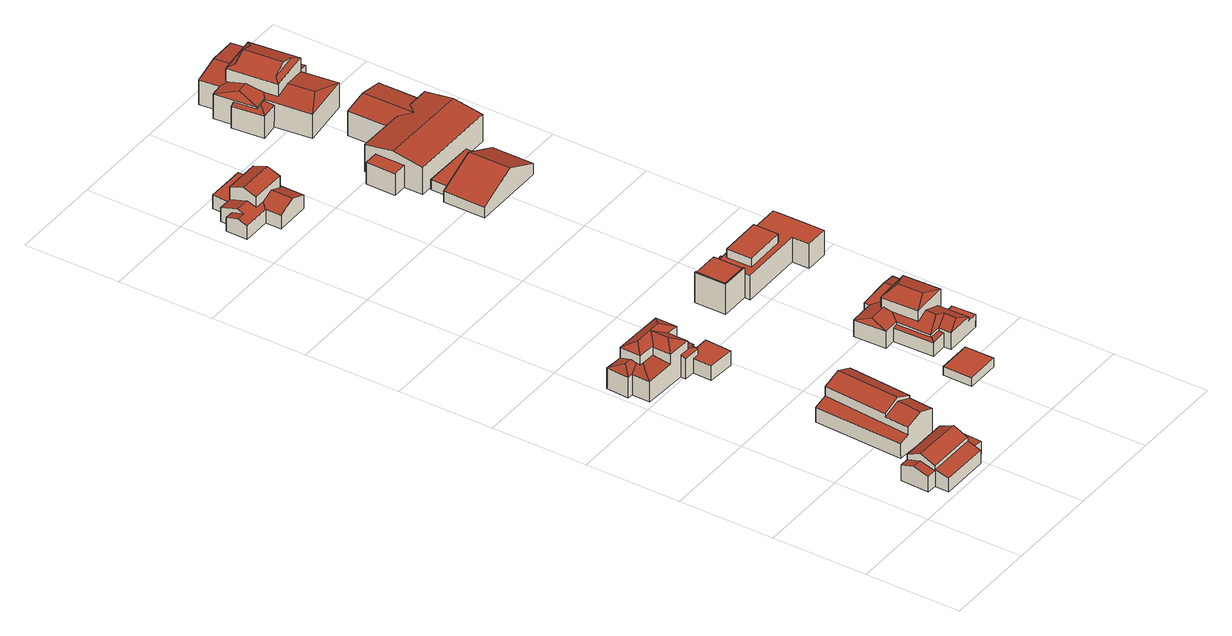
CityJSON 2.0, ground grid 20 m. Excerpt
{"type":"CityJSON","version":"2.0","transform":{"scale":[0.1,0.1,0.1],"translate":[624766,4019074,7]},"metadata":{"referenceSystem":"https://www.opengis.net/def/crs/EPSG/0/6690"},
"CityObjects":{
"building1":{"type":"Building","attributes":{"class":"3001","usage":"411","measuredHeight":6.1,"storeysAboveGround":9999,"RiverFloodingRiskAttribute.description":"2","RiverFloodingRiskAttribute.rank":"2","RiverFloodingRiskAttribute.depth":1.07,"RiverFloodingRiskAttribute.adminType":"2","RiverFloodingRiskAttribute.scale":"1","RiverFloodingRiskAttribute.duration":15.2,"BuildingDetailAttribute.buildingStructureType":"611","BuildingDetailAttribute.buildingStructureOrgType":"Null","BuildingDetailAttribute.urbanPlanType":"21","BuildingDetailAttribute.districtsAndZonesType":"Null","BuildingDetailAttribute.landUseType":"211","BuildingDetailAttribute.orgUsage":"6","BuildingDetailAttribute.specifiedBuildingCoverageRate":-9999,"BuildingDetailAttribute.specifiedFloorAreaRate":-9999,"BuildingDetailAttribute.surveyYear":2023,"BuildingIDAttribute.prefecture":"17","BuildingIDAttribute.city":"17206"},"geometry":[{"type":"Solid","lod":"2","boundaries":[[[[0,1,2,3,4,5,6,7,8,9]],[[10,11,12,13]],[[14,15,16,17]],[[18,19,20,21]],[[22,23,17,16]],[[24,25,26,27]],[[12,28,29,13]],[[0,10,13,29,1]],[[3,18,21,4]],[[19,6,5,20]],[[20,5,4,21]],[[27,8,7,24]],[[26,14,17,23,28,12,11,9,8,27]],[[26,25,15,14]],[[1,29,28,23,22,2]],[[9,11,10,0]],[[25,24,7,6,19,18,3,2,22,16,15]]]],"semantics":{"surfaces":[{"type":"GroundSurface"},{"type":"RoofSurface"},{"type":"WallSurface"}],"values":[[0,1,1,1,1,1,1,2,2,2,2,2,2,2,2,2,2]]}}]},
"building2":{"type":"Building","attributes":{"class":"Null","usage":"461","measuredHeight":7.8,"storeysAboveGround":9999,"RiverFloodingRiskAttribute.description":"2","RiverFloodingRiskAttribute.rank":"2","RiverFloodingRiskAttribute.depth":0.81,"RiverFloodingRiskAttribute.adminType":"2","RiverFloodingRiskAttribute.scale":"1","RiverFloodingRiskAttribute.duration":15.4,"BuildingDetailAttribute.buildingStructureType":"611","BuildingDetailAttribute.buildingStructureOrgType":"Null","BuildingDetailAttribute.urbanPlanType":"21","BuildingDetailAttribute.districtsAndZonesType":"Null","BuildingDetailAttribute.landUseType":"211","BuildingDetailAttribute.orgUsage":"Null","BuildingDetailAttribute.specifiedBuildingCoverageRate":-9999,"BuildingDetailAttribute.specifiedFloorAreaRate":-9999,"BuildingDetailAttribute.surveyYear":2023,"BuildingIDAttribute.prefecture":"17","BuildingIDAttribute.city":"17206"},"geometry":[{"type":"Solid","lod":"2","boundaries":[[[[30,31,32,33]],[[34,35,36,37]],[[38,39,40,41]],[[42,43,44,45]],[[45,46,47,42]],[[39,48,49,40]],[[36,32,31,37]],[[34,37,31,30,41,40,49]],[[32,36,35,43,42,47,33]],[[38,41,30,33,47,46]],[[34,49,48,44,43,35]],[[39,38,46,45,44,48]]]],"semantics":{"surfaces":[{"type":"GroundSurface"},{"type":"RoofSurface"},{"type":"WallSurface"}],"values":[[0,1,1,1,1,1,2,2,2,2,2,2]]}}]},
"building3":{"type":"Building","attributes":{"class":"Null","usage":"461","measuredHeight":7.8,"storeysAboveGround":9999,"RiverFloodingRiskAttribute.description":"2","RiverFloodingRiskAttribute.rank":"2","RiverFloodingRiskAttribute.depth":1.19,"RiverFloodingRiskAttribute.adminType":"2","RiverFloodingRiskAttribute.scale":"1","RiverFloodingRiskAttribute.duration":17.6,"BuildingDetailAttribute.buildingStructureType":"611","BuildingDetailAttribute.buildingStructureOrgType":"Null","BuildingDetailAttribute.urbanPlanType":"21","BuildingDetailAttribute.districtsAndZonesType":"Null","BuildingDetailAttribute.landUseType":"211","BuildingDetailAttribute.orgUsage":"Null","BuildingDetailAttribute.specifiedBuildingCoverageRate":-9999,"BuildingDetailAttribute.specifiedFloorAreaRate":-9999,"BuildingDetailAttribute.surveyYear":2023,"BuildingIDAttribute.prefecture":"17","BuildingIDAttribute.city":"17206"},"geometry":[{"type":"Solid","lod":"2","boundaries":[[[[50,51,52,53,54,55,56,57,58,59,60,61]],[[62,63,64]],[[65,66,67,68]],[[69,70,71]],[[69,71,62,64]],[[69,64,63,72,73,74,70]],[[75,65,68,76,77]],[[73,72,78,79,80]],[[79,81,80]],[[82,83,84,85,86,87,88]],[[89,90,91,92]],[[89,92,93]],[[74,73,80,81,94]],[[95,96,97,98,99,100]],[[100,101,102,103,104,95]],[[93,75,77,90,89]],[[99,98,70,74,94]],[[76,68,67,78,72,63]],[[65,75,58,57]],[[87,54,53,88]],[[87,86,104,103,55,54]],[[103,102,56,55]],[[101,100,99,94,81]],[[67,66,79,78]],[[86,85,96,95,104]],[[85,84,97,96]],[[60,92,91,62,71,61]],[[88,53,52,82]],[[82,52,51,83]],[[63,62,91,90,77,76]],[[92,60,59,93]],[[50,84,83,51]],[[59,58,75,93]],[[61,71,70,98,97,84,50]],[[66,65,57,56,102,101,81,79]]]],"semantics":{"surfaces":[{"type":"GroundSurface"},{"type":"RoofSurface"},{"type":"WallSurface"}],"values":[[0,1,1,1,1,1,1,1,1,1,1,1,1,1,1,1,2,2,2,2,2,2,2,2,2,2,2,2,2,2,2,2,2,2,2]]}}]},
"building4":{"type":"Building","attributes":{"class":"3001","usage":"411","measuredHeight":2,"storeysAboveGround":9999,"RiverFloodingRiskAttribute.description":"2","RiverFloodingRiskAttribute.rank":"2","RiverFloodingRiskAttribute.depth":0.53,"RiverFloodingRiskAttribute.adminType":"2","RiverFloodingRiskAttribute.scale":"1","RiverFloodingRiskAttribute.duration":14.9,"BuildingDetailAttribute.buildingStructureType":"611","BuildingDetailAttribute.buildingStructureOrgType":"Null","BuildingDetailAttribute.urbanPlanType":"21","BuildingDetailAttribute.districtsAndZonesType":"Null","BuildingDetailAttribute.landUseType":"211","BuildingDetailAttribute.orgUsage":"6","BuildingDetailAttribute.specifiedBuildingCoverageRate":-9999,"BuildingDetailAttribute.specifiedFloorAreaRate":-9999,"BuildingDetailAttribute.surveyYear":2023,"BuildingIDAttribute.prefecture":"17","BuildingIDAttribute.city":"17206"},"geometry":[{"type":"Solid","lod":"2","boundaries":[[[[105,106,107,108]],[[109,110,111,112]],[[109,105,108,110]],[[111,107,106,112]],[[110,108,107,111]],[[112,106,105,109]]]],"semantics":{"surfaces":[{"type":"GroundSurface"},{"type":"RoofSurface"},{"type":"WallSurface"}],"values":[[0,1,2,2,2,2]]}}]},
"building5":{"type":"Building","attributes":{"class":"Null","usage":"461","measuredHeight":6.9,"storeysAboveGround":9999,"RiverFloodingRiskAttribute.description":"2","RiverFloodingRiskAttribute.rank":"2","RiverFloodingRiskAttribute.depth":1.35,"RiverFloodingRiskAttribute.adminType":"2","RiverFloodingRiskAttribute.scale":"1","RiverFloodingRiskAttribute.duration":17.8,"BuildingDetailAttribute.buildingStructureType":"611","BuildingDetailAttribute.buildingStructureOrgType":"Null","BuildingDetailAttribute.urbanPlanType":"21","BuildingDetailAttribute.districtsAndZonesType":"Null","BuildingDetailAttribute.landUseType":"211","BuildingDetailAttribute.orgUsage":"Null","BuildingDetailAttribute.specifiedBuildingCoverageRate":-9999,"BuildingDetailAttribute.specifiedFloorAreaRate":-9999,"BuildingDetailAttribute.surveyYear":2023,"BuildingIDAttribute.prefecture":"17","BuildingIDAttribute.city":"17206"},"geometry":[{"type":"Solid","lod":"2","boundaries":[[[[113,114,115,116,117,118,119,120,121,122,123,124]],[[125,126,127,128,129]],[[130,131,132,133]],[[134,135,136,137,138]],[[139,140,141,142]],[[143,144,142,141]],[[145,130,133,146,137,136,147,148]],[[149,150,151,135,134,152]],[[153,145,148,127,126]],[[152,122,121,149]],[[127,140,139,128]],[[126,117,116,153]],[[119,129,128,139,142,144,151,150,120]],[[146,133,132,114,113]],[[138,137,124,123]],[[131,115,114,132]],[[127,148,147,143,141,140]],[[135,151,144,143,147,136]],[[146,113,124,137]],[[129,119,118,125]],[[131,130,145,153,116,115]],[[134,138,123,122,152]],[[120,150,149,121]],[[118,117,126,125]]]],"semantics":{"surfaces":[{"type":"GroundSurface"},{"type":"RoofSurface"},{"type":"WallSurface"}],"values":[[0,1,1,1,1,1,1,1,1,2,2,2,2,2,2,2,2,2,2,2,2,2,2,2]]}}]},
"building6":{"type":"Building","attributes":{"class":"3001","usage":"411","measuredHeight":7.7,"storeysAboveGround":9999,"RiverFloodingRiskAttribute.description":"2","RiverFloodingRiskAttribute.rank":"2","RiverFloodingRiskAttribute.depth":0.71,"RiverFloodingRiskAttribute.adminType":"2","RiverFloodingRiskAttribute.scale":"1","RiverFloodingRiskAttribute.duration":13.8,"BuildingDetailAttribute.buildingStructureType":"611","BuildingDetailAttribute.buildingStructureOrgType":"Null","BuildingDetailAttribute.urbanPlanType":"21","BuildingDetailAttribute.districtsAndZonesType":"Null","BuildingDetailAttribute.landUseType":"211","BuildingDetailAttribute.orgUsage":"6","BuildingDetailAttribute.specifiedBuildingCoverageRate":-9999,"BuildingDetailAttribute.specifiedFloorAreaRate":-9999,"BuildingDetailAttribute.surveyYear":2023,"BuildingIDAttribute.prefecture":"17","BuildingIDAttribute.city":"17206"},"geometry":[{"type":"Solid","lod":"2","boundaries":[[[[154,155,156,157,158,159,160,161,162,163,164,165,166,167,168,169]],[[170,171,172,173]],[[174,175,176,177,178]],[[179,175,174]],[[180,181,182,183,184,185]],[[186,187,188]],[[189,190,191,192,193]],[[194,195,196,197,188,187]],[[171,198,172]],[[180,199,181]],[[179,174,178,200,201,202]],[[192,203,204,193]],[[198,205,173,172]],[[185,184,206]],[[207,208,209,210]],[[177,176,211,196,195,212]],[[205,170,173]],[[211,213,197,196]],[[213,186,188,197]],[[181,199,202,201,182]],[[202,166,165,179]],[[213,211,189,193,204]],[[205,183,182,201,200,170]],[[157,207,210,158]],[[212,171,170,200,178,177]],[[191,163,162,192]],[[198,171,212,195,194,156,155]],[[155,154,206,184,183,205,198]],[[185,169,168,180]],[[161,160,186,213,204,203]],[[209,159,158,210]],[[176,190,189,211]],[[206,154,169,185]],[[179,165,164,175]],[[167,166,202,199]],[[187,208,207,157,156,194]],[[180,168,167,199]],[[161,203,192,162]],[[159,209,208,187,186,160]],[[191,190,176,175,164,163]]]],"semantics":{"surfaces":[{"type":"GroundSurface"},{"type":"RoofSurface"},{"type":"WallSurface"}],"values":[[0,1,1,1,1,1,1,1,1,1,1,1,1,1,1,1,1,1,1,1,2,2,2,2,2,2,2,2,2,2,2,2,2,2,2,2,2,2,2,2]]}}]},
"building7":{"type":"Building","attributes":{"class":"3001","usage":"411","measuredHeight":7.2,"storeysAboveGround":9999,"RiverFloodingRiskAttribute.description":"2","RiverFloodingRiskAttribute.rank":"2","RiverFloodingRiskAttribute.depth":1.87,"RiverFloodingRiskAttribute.adminType":"2","RiverFloodingRiskAttribute.scale":"1","RiverFloodingRiskAttribute.duration":18.8,"BuildingDetailAttribute.buildingStructureType":"611","BuildingDetailAttribute.buildingStructureOrgType":"Null","BuildingDetailAttribute.urbanPlanType":"21","BuildingDetailAttribute.districtsAndZonesType":"Null","BuildingDetailAttribute.landUseType":"211","BuildingDetailAttribute.orgUsage":"6","BuildingDetailAttribute.specifiedBuildingCoverageRate":-9999,"BuildingDetailAttribute.specifiedFloorAreaRate":-9999,"BuildingDetailAttribute.surveyYear":2023,"BuildingIDAttribute.prefecture":"17","BuildingIDAttribute.city":"17206"},"geometry":[{"type":"Solid","lod":"2","boundaries":[[[[214,215,216,217,218,219,220,221,222,223]],[[224,225,226,227,228,229,230,231,232],[233,234,235,236]],[[237,238,239,240,241,242]],[[243,244,245,246]],[[247,248,249,250]],[[251,252,253,254]],[[227,216,215,228]],[[236,235,254,253]],[[219,218,237,242,244,243,250,249]],[[224,232,231,222,221,225]],[[248,220,219,249]],[[235,234,251,254]],[[230,223,222,231]],[[246,240,239,227,226,247,250,243]],[[230,229,214,223]],[[233,236,253,252]],[[240,246,245,241]],[[227,239,238,217,216]],[[238,237,218,217]],[[229,228,215,214]],[[234,233,252,251]],[[248,247,226,225,221,220]],[[241,245,244,242]]]],"semantics":{"surfaces":[{"type":"GroundSurface"},{"type":"RoofSurface"},{"type":"WallSurface"}],"values":[[0,1,1,1,1,1,2,2,2,2,2,2,2,2,2,2,2,2,2,2,2,2,2]]}}]},
"building8":{"type":"Building","attributes":{"class":"3001","usage":"411","measuredHeight":6.2,"storeysAboveGround":9999,"RiverFloodingRiskAttribute.description":"2","RiverFloodingRiskAttribute.rank":"2","RiverFloodingRiskAttribute.depth":1.34,"RiverFloodingRiskAttribute.adminType":"2","RiverFloodingRiskAttribute.scale":"1","RiverFloodingRiskAttribute.duration":17.1,"BuildingDetailAttribute.buildingStructureType":"611","BuildingDetailAttribute.buildingStructureOrgType":"Null","BuildingDetailAttribute.urbanPlanType":"21","BuildingDetailAttribute.districtsAndZonesType":"Null","BuildingDetailAttribute.landUseType":"263","BuildingDetailAttribute.orgUsage":"6","BuildingDetailAttribute.specifiedBuildingCoverageRate":-9999,"BuildingDetailAttribute.specifiedFloorAreaRate":-9999,"BuildingDetailAttribute.surveyYear":2023,"BuildingIDAttribute.prefecture":"17","BuildingIDAttribute.city":"17206"},"geometry":[{"type":"Solid","lod":"2","boundaries":[[[[255,256,257,258,259,260,261,262]],[[263,264,265,266]],[[267,268,269,270]],[[271,272,266,265]],[[268,257,256,269]],[[269,256,255,270]],[[265,264,260,259,271]],[[271,259,258,272]],[[262,267,270,255]],[[266,272,258,257,268,267,262,261,263]],[[263,261,260,264]]]],"semantics":{"surfaces":[{"type":"GroundSurface"},{"type":"RoofSurface"},{"type":"WallSurface"}],"values":[[0,1,1,1,2,2,2,2,2,2,2]]}}]},
"building9":{"type":"Building","attributes":{"class":"3001","usage":"401","measuredHeight":7,"storeysAboveGround":9999,"RiverFloodingRiskAttribute.description":"2","RiverFloodingRiskAttribute.rank":"2","RiverFloodingRiskAttribute.depth":1.28,"RiverFloodingRiskAttribute.adminType":"2","RiverFloodingRiskAttribute.scale":"1","RiverFloodingRiskAttribute.duration":17.2,"BuildingDetailAttribute.buildingStructureType":"611","BuildingDetailAttribute.buildingStructureOrgType":"Null","BuildingDetailAttribute.urbanPlanType":"21","BuildingDetailAttribute.districtsAndZonesType":"Null","BuildingDetailAttribute.landUseType":"211","BuildingDetailAttribute.orgUsage":"1","BuildingDetailAttribute.specifiedBuildingCoverageRate":-9999,"BuildingDetailAttribute.specifiedFloorAreaRate":-9999,"BuildingDetailAttribute.surveyYear":2023,"BuildingIDAttribute.prefecture":"17","BuildingIDAttribute.city":"17206"},"geometry":[{"type":"Solid","lod":"2","boundaries":[[[[273,274,275,276,277,278,279,280,281,282,283,284]],[[285,286,287,288,289]],[[290,291,292,293]],[[294,295,296,297,286,285,298]],[[286,297,299,300,287]],[[301,302,295,294]],[[277,289,288,278]],[[299,297,296,281,280]],[[301,283,282,302]],[[291,275,274,292]],[[294,298,276,275,291,290,284,283,301]],[[282,281,296,295,302]],[[292,274,273,293]],[[278,288,287,300,279]],[[284,290,293,273]],[[298,285,289,277,276]],[[299,280,279,300]]]],"semantics":{"surfaces":[{"type":"GroundSurface"},{"type":"RoofSurface"},{"type":"WallSurface"}],"values":[[0,1,1,1,1,1,2,2,2,2,2,2,2,2,2,2,2]]}}]},
"building10":{"type":"Building","attributes":{"class":"3001","usage":"411","measuredHeight":10,"storeysAboveGround":9999,"RiverFloodingRiskAttribute.description":"2","RiverFloodingRiskAttribute.rank":"2","RiverFloodingRiskAttribute.depth":0.53,"RiverFloodingRiskAttribute.adminType":"2","RiverFloodingRiskAttribute.scale":"1","RiverFloodingRiskAttribute.duration":16.8,"BuildingDetailAttribute.buildingStructureType":"611","BuildingDetailAttribute.buildingStructureOrgType":"Null","BuildingDetailAttribute.urbanPlanType":"21","BuildingDetailAttribute.districtsAndZonesType":"Null","BuildingDetailAttribute.landUseType":"211","BuildingDetailAttribute.orgUsage":"6","BuildingDetailAttribute.specifiedBuildingCoverageRate":-9999,"BuildingDetailAttribute.specifiedFloorAreaRate":-9999,"BuildingDetailAttribute.surveyYear":2023,"BuildingIDAttribute.prefecture":"17","BuildingIDAttribute.city":"17206"},"geometry":[{"type":"Solid","lod":"2","boundaries":[[[[303,304,305,306,307,308,309,310,311,312,313,314,315,316,317,318]],[[319,320,321]],[[322,323,324]],[[324,323,325,326,327]],[[328,329,330,331]],[[332,333,334,335,336]],[[337,338,339,340]],[[341,342,343,344,338,337]],[[336,345,346,332]],[[347,348,342,341]],[[349,350,321,320]],[[351,352,353,354,355,356]],[[357,322,324,327,358]],[[359,353,352,360,357,358]],[[347,340,339,344,343,348]],[[361,326,325,319,321,350]],[[361,340,347,359,358,327,326]],[[315,314,357,360]],[[308,319,325,346,345,309]],[[303,328,331,304]],[[329,306,305,330]],[[332,346,325,323,333]],[[322,357,314,313]],[[334,312,311,335]],[[356,317,316,351]],[[309,345,336,310]],[[316,315,360,352,351]],[[320,307,306,329,328,303,318,349]],[[356,355,349,318,317]],[[342,348,343]],[[340,361,350,349,355,337]],[[334,333,323,322,313,312]],[[353,359,347,341,354]],[[335,311,310,336]],[[330,305,304,331]],[[337,355,354,341]],[[339,338,344]],[[319,308,307,320]]]],"semantics":{"surfaces":[{"type":"GroundSurface"},{"type":"RoofSurface"},{"type":"WallSurface"}],"values":[[0,1,1,1,1,1,1,1,1,1,1,1,1,1,1,1,2,2,2,2,2,2,2,2,2,2,2,2,2,2,2,2,2,2,2,2,2,2]]}}]}
},
"vertices":[
[53,34,23],[55,94,23],[178,93,23],[178,86,23],[205,85,23],[201,19,23],[177,20,23],[177,4,23],[74,5,23],[74,33,23],[53,34,58],[74,33,58],[75,66,66],[54,66,66],[74,33,69],[177,32,69],[178,63,83],[75,65,83],[178,86,53],[177,20,53],[201,19,51],[205,85,51],[178,93,69],[75,94,69],[177,4,52],[177,32,61],[74,33,61],[74,5,52],[75,94,58],[55,94,58],
[203,125,24],[109,131,24],[118,318,24],[217,310,24],[131,129,64],[145,316,66],[118,318,56],[109,131,56],[206,176,80],[172,179,93],[168,127,93],[203,125,80],[182,313,101],[145,316,86],[135,181,86],[172,179,101],[206,176,86],[217,310,86],[135,181,80],[131,129,80],
[151,601,16],[188,600,16],[185,545,16],[128,548,16],[130,588,16],[107,589,16],[107,600,16],[13,604,16],[14,642,16],[3,643,16],[5,690,16],[154,684,16],[44,688,84],[42,643,84],[67,665,94],[13,604,61],[77,601,61],[79,641,65],[49,643,65],[130,663,94],[153,639,84],[154,684,84],[80,641,84],[106,663,94],[128,640,84],[14,642,61],[42,643,65],[43,652,65],[79,641,83],[77,601,83],[104,626,94],[128,599,83],[185,545,48],[188,600,48],[151,601,48],[144,601,48],[143,587,48],[130,588,48],[128,548,48],[27,665,68],[43,664,68],[44,688,61],[5,690,61],[3,643,61],[129,639,83],[144,592,62],[144,601,62],[151,601,60],[153,639,60],[129,639,65],[128,603,65],[128,599,64],[107,600,64],[107,589,60],[143,587,60],
[353,140,31],[353,201,31],[424,201,31],[424,140,31],[353,140,50],[424,140,50],[424,201,50],[353,201,50],
[24,1472,18],[24,1517,18],[43,1517,18],[43,1542,18],[66,1542,18],[67,1575,18],[149,1574,18],[149,1504,18],[157,1504,18],[157,1439,18],[83,1439,18],[83,1472,18],[67,1575,48],[66,1542,48],[72,1542,48],[149,1542,48],[149,1574,48],[43,1491,55],[43,1517,48],[24,1517,48],[24,1491,55],[120,1439,63],[120,1485,63],[95,1485,53],[83,1472,48],[83,1439,48],[149,1542,76],[72,1542,76],[73,1512,87],[149,1512,87],[73,1485,76],[149,1485,76],[43,1505,60],[24,1472,48],[73,1485,53],[73,1505,60],[157,1504,48],[149,1504,51],[149,1485,51],[157,1439,48],[43,1542,48],
[499,339,24],[500,304,24],[489,303,24],[489,287,24],[512,288,24],[514,239,24],[433,237,24],[433,253,24],[399,252,24],[397,337,24],[372,336,24],[370,404,24],[423,405,24],[423,417,24],[518,419,24],[520,339,24],[420,379,90],[423,301,90],[460,316,101],[458,367,101],[382,372,71],[372,336,61],[406,337,61],[421,357,67],[420,373,71],[370,404,61],[518,419,61],[475,408,78],[476,381,78],[497,382,70],[498,351,70],[520,339,61],[433,237,61],[491,238,61],[466,248,70],[408,264,56],[406,337,56],[397,337,54],[399,252,54],[409,264,56],[489,303,61],[448,302,76],[448,279,76],[466,274,70],[500,304,90],[423,417,61],[420,379,69],[448,380,69],[423,405,61],[433,253,54],[433,264,56],[497,382,90],[499,339,61],[489,287,52],[491,238,52],[514,239,52],[512,288,52],[408,264,61],[423,301,67],[433,264,61],
[510,628,13],[373,627,13],[373,639,13],[312,639,13],[312,706,13],[396,706,13],[396,700,13],[558,701,13],[559,592,13],[510,592,13],[558,694,67],[558,701,67],[373,700,67],[373,639,67],[373,627,67],[510,628,67],[510,592,67],[559,592,67],[559,642,67],[483,641,67],[396,639,67],[395,692,67],[483,693,67],[312,706,79],[312,639,79],[373,639,79],[373,642,79],[315,642,79],[315,706,79],[373,706,76],[315,706,76],[315,642,76],[373,642,76],[373,700,64],[396,700,64],[396,706,64],[373,706,64],[396,639,86],[483,641,86],[483,693,86],[395,692,86],
[327,1280,21],[439,1279,21],[439,1241,21],[466,1241,21],[466,1153,21],[308,1152,21],[308,1240,21],[327,1240,21],[308,1240,45],[308,1152,45],[389,1152,82],[389,1240,82],[327,1240,43],[439,1241,43],[439,1279,43],[327,1280,43],[466,1153,45],[466,1241,45],
[291,1333,8],[291,1395,8],[322,1395,8],[322,1418,8],[396,1417,8],[395,1503,8],[496,1504,8],[496,1417,8],[514,1417,8],[513,1293,8],[321,1294,8],[321,1333,8],[426,1417,68],[446,1396,72],[445,1504,72],[395,1503,63],[396,1417,63],[321,1333,56],[322,1395,56],[291,1395,56],[291,1333,56],[322,1357,78],[513,1356,78],[514,1417,68],[466,1417,68],[322,1418,68],[496,1417,63],[496,1504,63],[321,1294,68],[513,1293,68],
[452,1619,8],[461,1620,8],[466,1578,8],[456,1577,8],[458,1563,8],[353,1550,8],[344,1627,8],[307,1622,8],[299,1689,8],[310,1691,8],[306,1732,8],[331,1735,8],[327,1777,8],[452,1791,8],[469,1642,8],[449,1639,8],[353,1550,62],[458,1563,62],[404,1579,70],[306,1732,62],[316,1644,62],[326,1690,73],[342,1647,62],[357,1658,65],[352,1693,73],[452,1619,49],[456,1577,49],[466,1578,49],[461,1620,49],[329,1646,60],[316,1644,58],[310,1691,58],[299,1689,56],[307,1622,56],[449,1639,92],[434,1650,97],[373,1642,97],[360,1629,92],[437,1744,92],[425,1731,97],[395,1727,108],[404,1646,108],[344,1627,56],[342,1647,60],[348,1733,92],[363,1723,97],[449,1639,62],[397,1633,70],[452,1791,62],[386,1784,70],[391,1739,70],[437,1744,65],[449,1639,65],[469,1642,62],[331,1735,62],[348,1728,65],[348,1733,65],[327,1777,62],[360,1629,65]
]}
